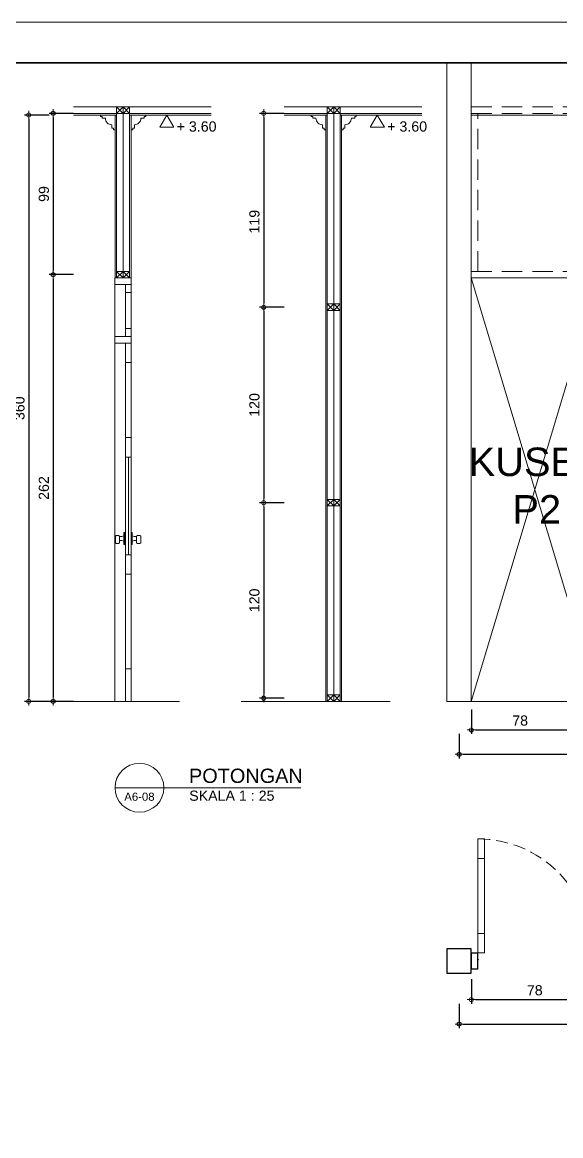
# Model space of a CAD drawing. Header units: millimetres. Extents: x -11 to 1625, y -267 to 195.
# Drawn here: x 1011.78 to 1025.01, y -239.34 to -212 of the extents above; entities that cross this region are included whole.
import ezdxf
from ezdxf.enums import TextEntityAlignment as Align

# ---------------------------------------------------------------- set-up
doc = ezdxf.new("R2010")
doc.units = ezdxf.units.MM
doc.linetypes.add('HIDDEN', pattern=[0.375, 0.25, -0.125])
for name, color, linetype, lineweight in [('ars', 11, 'Continuous', 5), ('dinding', 5, 'Continuous', 15), ('GRS KOP', 1, 'Continuous', 35), ('KOLOM', 1, 'Continuous', 30), ('kop', 7, 'Continuous', 20), ('kus', 63, 'Continuous', 15), ('lan', 7, 'Continuous', 15), ('not', 7, 'Continuous', 20), ('PARTISI', 190, 'Continuous', 9), ('pla', 213, 'Continuous', 15), ('u', 6, 'Continuous', 20)]:
    doc.layers.add(name, color=color, linetype=linetype, lineweight=lineweight)
doc.styles.add('BARU', font='complex.shx')
doc.styles.add('S', font='SIMPLEX', dxfattribs={"width": 1.1})
doc.styles.get("Standard").update_dxf_attribs({"font": 'ARIALUNI.TTF'})
doc.dimstyles.new('SK-25', dxfattribs={"dimtxt": 0.25, "dimasz": 0.1, "dimexe": 0.1, "dimexo": 0, "dimgap": 0.1, "dimtad": 1, "dimdec": 0, "dimlfac": 25, "dimzin": 12, "dimdsep": 46, "dimtxsty": 'Standard', "dimblk": 'BULAT', "dimcen": 0.1, "dimclrd": 256, "dimadec": 0, "dimazin": 3, "dimtfac": 1, "dimtdec": 0, "dimtofl": 0, "dimtmove": 0, "dimatfit": 3, "dimldrblk": 'BULAT', "dimfxl": 0, "dimtolj": 1, "dimtzin": 0, "dimarcsym": 0})

# ---------------------------------------------------------------- blocks, each defined once
blk = doc.blocks.new('kop')
at = {"layer": 'GRS KOP'}
blk.add_lwpolyline([(1, 54), (83, 54), (83, 1), (1, 1)], close=True, dxfattribs=at)
at = {"layer": 'kop', "color": 7}
blk.add_line((84, 55), (0, 55), dxfattribs=at)
at = {"layer": 'kop', "style": 'BARU', "flags": 4}
for p, height in [((73.8, 5.4), 0.35), ((80.303, 5.382), 0.25), ((73.8, 4.9), 0.35), ((80.303, 4.882), 0.25), ((73.8, 4.4), 0.35), ((80.303, 4.382), 0.25)]:
    blk.add_attdef('-', p, '', height=height, dxfattribs=at)
at = {"layer": 'kop', "flags": 4}
for tag, p in [('AR-00', (78.057, 2.648)), ('00', (81.238, 2.647))]:
    blk.add_attdef(tag, text='', height=0.35, dxfattribs=at).set_placement(p, align=Align.MIDDLE)
blk = doc.blocks.new('BULAT')
for p, q in [((-1, 0), (1, 0)), ((0, -1), (0, 1))]:
    blk.add_line(p, q)
blk.add_circle((0, 0), 0.5)
blk = doc.blocks.new('*D2212')
at = {"layer": 'Defpoints', "color": 0, "ltscale": 0.15}
for p in [(1013.035, -218.198), (1012.535, -228.678), (1013.035, -228.678)]:
    blk.add_point(p, dxfattribs=at)
at = {"layer": 'u', "color": 0, "lineweight": -2, "ltscale": 0.15}
for p, q in [((1013.035, -218.198), (1012.435, -218.198)), ((1013.035, -228.678), (1012.435, -228.678))]:
    blk.add_line(p, q, dxfattribs=at)
at = {"layer": 'u', "lineweight": -2, "ltscale": 0.15}
blk.add_line((1012.535, -218.298), (1012.535, -228.578), dxfattribs=at)
at = {"layer": 'u', "lineweight": -2, "ltscale": 0.15, "xscale": 0.1, "yscale": 0.1, "zscale": 0.1}
for p, rotation in [((1012.535, -218.198), 90), ((1012.535, -228.678), 270)]:
    blk.add_blockref('BULAT', p, dxfattribs=dict(at, rotation=rotation))
at = {"layer": 'u', "color": 0, "ltscale": 0.15, "insert": (1012.308, -223.438), "char_height": 0.25, "attachment_point": 5, "rotation": 90}
blk.add_mtext('\\A1;262', dxfattribs=at)
blk = doc.blocks.new('PEILA')
blk.add_lwpolyline([(-0.188, -0.325), (0.188, -0.325), (0, 0)], close=True)
at = {"style": 'S', "width": 1.1, "flags": 4}
blk.add_attdef('CAT', (0.265, -0.289), '', height=0.2, dxfattribs=at)
blk = doc.blocks.new('*D2213')
at = {"layer": 'Defpoints', "color": 0, "ltscale": 0.15}
for p in [(1013.035, -214.238), (1012.535, -218.198), (1013.035, -218.198)]:
    blk.add_point(p, dxfattribs=at)
at = {"layer": 'u', "color": 0, "lineweight": -2, "ltscale": 0.15}
for p, q in [((1013.035, -214.238), (1012.435, -214.238)), ((1013.035, -218.198), (1012.435, -218.198))]:
    blk.add_line(p, q, dxfattribs=at)
at = {"layer": 'u', "lineweight": -2, "ltscale": 0.15}
blk.add_line((1012.535, -214.338), (1012.535, -218.098), dxfattribs=at)
at = {"layer": 'u', "lineweight": -2, "ltscale": 0.15, "xscale": 0.1, "yscale": 0.1, "zscale": 0.1}
for p, rotation in [((1012.535, -214.238), 90), ((1012.535, -218.198), 270)]:
    blk.add_blockref('BULAT', p, dxfattribs=dict(at, rotation=rotation))
at = {"layer": 'u', "color": 0, "ltscale": 0.15, "insert": (1012.308, -216.218), "char_height": 0.25, "attachment_point": 5, "rotation": 90}
blk.add_mtext('\\A1;99', dxfattribs=at)
blk = doc.blocks.new('*D2214')
at = {"layer": 'Defpoints', "color": 0, "ltscale": 0.15}
for p in [(1018.212, -214.238), (1017.712, -218.998), (1018.212, -218.998)]:
    blk.add_point(p, dxfattribs=at)
at = {"layer": 'u', "color": 0, "lineweight": -2, "ltscale": 0.15}
for p, q in [((1018.212, -214.238), (1017.612, -214.238)), ((1018.212, -218.998), (1017.612, -218.998))]:
    blk.add_line(p, q, dxfattribs=at)
at = {"layer": 'u', "lineweight": -2, "ltscale": 0.15}
blk.add_line((1017.712, -214.338), (1017.712, -218.898), dxfattribs=at)
at = {"layer": 'u', "lineweight": -2, "ltscale": 0.15, "xscale": 0.1, "yscale": 0.1, "zscale": 0.1}
for p, rotation in [((1017.712, -214.238), 90), ((1017.712, -218.998), 270)]:
    blk.add_blockref('BULAT', p, dxfattribs=dict(at, rotation=rotation))
at = {"layer": 'u', "color": 0, "ltscale": 0.15, "insert": (1017.484, -216.898), "char_height": 0.25, "attachment_point": 5, "rotation": 90}
blk.add_mtext('\\A1;119', dxfattribs=at)
blk = doc.blocks.new('*D2215')
at = {"layer": 'Defpoints', "color": 0, "ltscale": 0.15}
for p in [(1018.212, -223.798), (1017.712, -228.598), (1018.212, -228.598)]:
    blk.add_point(p, dxfattribs=at)
at = {"layer": 'u', "color": 0, "lineweight": -2, "ltscale": 0.15}
for p, q in [((1018.212, -223.798), (1017.612, -223.798)), ((1018.212, -228.598), (1017.612, -228.598))]:
    blk.add_line(p, q, dxfattribs=at)
at = {"layer": 'u', "lineweight": -2, "ltscale": 0.15}
blk.add_line((1017.712, -223.898), (1017.712, -228.498), dxfattribs=at)
at = {"layer": 'u', "lineweight": -2, "ltscale": 0.15, "xscale": 0.1, "yscale": 0.1, "zscale": 0.1}
for p, rotation in [((1017.712, -223.798), 90), ((1017.712, -228.598), 270)]:
    blk.add_blockref('BULAT', p, dxfattribs=dict(at, rotation=rotation))
at = {"layer": 'u', "color": 0, "ltscale": 0.15, "insert": (1017.484, -226.198), "char_height": 0.25, "attachment_point": 5, "rotation": 90}
blk.add_mtext('\\A1;120', dxfattribs=at)
blk = doc.blocks.new('*D2216')
at = {"layer": 'Defpoints', "color": 0, "ltscale": 0.15}
for p in [(1018.212, -218.998), (1017.712, -223.798), (1018.212, -223.798)]:
    blk.add_point(p, dxfattribs=at)
at = {"layer": 'u', "color": 0, "lineweight": -2, "ltscale": 0.15}
for p, q in [((1018.212, -218.998), (1017.612, -218.998)), ((1018.212, -223.798), (1017.612, -223.798))]:
    blk.add_line(p, q, dxfattribs=at)
at = {"layer": 'u', "lineweight": -2, "ltscale": 0.15}
blk.add_line((1017.712, -219.098), (1017.712, -223.698), dxfattribs=at)
at = {"layer": 'u', "lineweight": -2, "ltscale": 0.15, "xscale": 0.1, "yscale": 0.1, "zscale": 0.1}
for p, rotation in [((1017.712, -218.998), 90), ((1017.712, -223.798), 270)]:
    blk.add_blockref('BULAT', p, dxfattribs=dict(at, rotation=rotation))
at = {"layer": 'u', "color": 0, "ltscale": 0.15, "insert": (1017.484, -221.398), "char_height": 0.25, "attachment_point": 5, "rotation": 90}
blk.add_mtext('\\A1;120', dxfattribs=at)
blk = doc.blocks.new('Ndtpd')
blk.add_line((0.747, 0), (-0.747, 0))
blk.add_circle((0, 0), 0.747)
at = {"flags": 4}
for tag, height, p in [('NO', 0.5, (0, 0.148)), ('NOLBR', 0.3, (0, -0.398))]:
    blk.add_attdef(tag, text='', height=height, dxfattribs=at).set_placement(p, align=Align.CENTER)
for tag, p, height in [('NDTPD', (1.516, 0.148), 0.5), ('SKALA', (1.523, -0.398), 0.3)]:
    blk.add_attdef(tag, p, '', height=height, dxfattribs=at)
blk = doc.blocks.new('KP')
at = {"layer": 'KOLOM'}
blk.add_lwpolyline([(0.075, -0.075), (-0.075, -0.075), (-0.075, 0.075), (0.075, 0.075), (0.075, -0.075)], dxfattribs=at)
blk = doc.blocks.new('P 70')
at = {"linetype": 'HIDDEN', "ltscale": 0.3}
blk.add_lwpolyline([(-0.74, 0.1, -0.414214), (-0.04, 0.8, -1.303225)], format="xyb", dxfattribs=at)
for points in [[(-0.04, 0.8), (-0.08, 0.8), (-0.08, 0.68), (-0.04, 0.68)], [(-0.04, 0.68), (-0.08, 0.68), (-0.08, 0.22), (-0.04, 0.22)], [(-0.04, 0.1), (-0.08, 0.1), (-0.08, 0.22), (-0.04, 0.22)], [(-0.7351, 0.06), (-0.74, 0.06), (-0.74, 0.0615), (-0.74, 0.1), (-0.78, 0.1), (-0.78, 0), (-0.74, 0), (-0.74, 0.0565), (-0.7351, 0.0583)], [(-0.742, 0.002), (-0.778, 0.002), (-0.778, 0.098), (-0.742, 0.098)], [(-0.0449, 0.06), (-0.04, 0.06), (-0.04, 0.0615), (-0.04, 0.1), (0, 0.1), (0, 0), (-0.04, 0), (-0.04, 0.0565), (-0.0449, 0.0583)], [(-0.038, 0.002), (-0.002, 0.002), (-0.002, 0.098), (-0.038, 0.098)]]:
    blk.add_lwpolyline(points, close=True)
blk = doc.blocks.new('*D2228')
at = {"layer": 'Defpoints', "color": 0, "ltscale": 0.15}
for p in [(1022.516, -236.102), (1058.516, -236.102), (1058.516, -236.602)]:
    blk.add_point(p, dxfattribs=at)
at = {"layer": 'u', "color": 0, "lineweight": -2, "ltscale": 0.15}
for p, q in [((1022.516, -236.102), (1022.516, -236.702)), ((1058.516, -236.102), (1058.516, -236.702))]:
    blk.add_line(p, q, dxfattribs=at)
at = {"layer": 'u', "lineweight": -2, "ltscale": 0.15}
blk.add_line((1022.616, -236.602), (1058.416, -236.602), dxfattribs=at)
at = {"layer": 'u', "lineweight": -2, "ltscale": 0.15, "xscale": 0.1, "yscale": 0.1, "zscale": 0.1, "rotation": 180}
blk.add_blockref('BULAT', (1022.516, -236.602), dxfattribs=at)
at = {"layer": 'u', "lineweight": -2, "ltscale": 0.15, "xscale": 0.1, "yscale": 0.1, "zscale": 0.1}
blk.add_blockref('BULAT', (1058.516, -236.602), dxfattribs=at)
at = {"layer": 'u', "color": 0, "ltscale": 0.15, "insert": (1040.516, -236.374), "char_height": 0.25, "attachment_point": 5}
blk.add_mtext('\\A1;900', dxfattribs=at)
blk = doc.blocks.new('*D2231')
at = {"layer": 'Defpoints', "color": 0, "ltscale": 0.15}
for p in [(1022.816, -235.502), (1025.936, -235.502), (1025.936, -236.002)]:
    blk.add_point(p, dxfattribs=at)
at = {"layer": 'u', "color": 0, "lineweight": -2, "ltscale": 0.15}
for p, q in [((1022.816, -235.502), (1022.816, -236.102)), ((1025.936, -235.502), (1025.936, -236.102))]:
    blk.add_line(p, q, dxfattribs=at)
at = {"layer": 'u', "lineweight": -2, "ltscale": 0.15}
blk.add_line((1022.916, -236.002), (1025.836, -236.002), dxfattribs=at)
at = {"layer": 'u', "lineweight": -2, "ltscale": 0.15, "xscale": 0.1, "yscale": 0.1, "zscale": 0.1, "rotation": 180}
blk.add_blockref('BULAT', (1022.816, -236.002), dxfattribs=at)
at = {"layer": 'u', "lineweight": -2, "ltscale": 0.15, "xscale": 0.1, "yscale": 0.1, "zscale": 0.1}
blk.add_blockref('BULAT', (1025.936, -236.002), dxfattribs=at)
at = {"layer": 'u', "color": 0, "ltscale": 0.15, "insert": (1024.376, -235.774), "char_height": 0.25, "attachment_point": 5}
blk.add_mtext('\\A1;78', dxfattribs=at)
blk = doc.blocks.new('*D2343')
at = {"layer": 'Defpoints', "color": 0, "ltscale": 0.15}
for p in [(1022.516, -229.478), (1058.516, -229.478), (1058.516, -229.978)]:
    blk.add_point(p, dxfattribs=at)
at = {"layer": 'u', "color": 0, "lineweight": -2, "ltscale": 0.15}
for p, q in [((1022.516, -229.478), (1022.516, -230.078)), ((1058.516, -229.478), (1058.516, -230.078))]:
    blk.add_line(p, q, dxfattribs=at)
at = {"layer": 'u', "lineweight": -2, "ltscale": 0.15}
blk.add_line((1022.616, -229.978), (1058.416, -229.978), dxfattribs=at)
at = {"layer": 'u', "lineweight": -2, "ltscale": 0.15, "xscale": 0.1, "yscale": 0.1, "zscale": 0.1, "rotation": 180}
blk.add_blockref('BULAT', (1022.516, -229.978), dxfattribs=at)
at = {"layer": 'u', "lineweight": -2, "ltscale": 0.15, "xscale": 0.1, "yscale": 0.1, "zscale": 0.1}
blk.add_blockref('BULAT', (1058.516, -229.978), dxfattribs=at)
at = {"layer": 'u', "color": 0, "ltscale": 0.15, "insert": (1040.516, -229.75), "char_height": 0.25, "attachment_point": 5}
blk.add_mtext('\\A1;900', dxfattribs=at)
blk = doc.blocks.new('*D2346')
at = {"layer": 'Defpoints', "color": 0, "ltscale": 0.15}
for p in [(1022.816, -228.878), (1025.936, -228.878), (1025.936, -229.378)]:
    blk.add_point(p, dxfattribs=at)
at = {"layer": 'u', "color": 0, "lineweight": -2, "ltscale": 0.15}
for p, q in [((1022.816, -228.878), (1022.816, -229.478)), ((1025.936, -228.878), (1025.936, -229.478))]:
    blk.add_line(p, q, dxfattribs=at)
at = {"layer": 'u', "lineweight": -2, "ltscale": 0.15}
blk.add_line((1022.916, -229.378), (1025.836, -229.378), dxfattribs=at)
at = {"layer": 'u', "lineweight": -2, "ltscale": 0.15, "xscale": 0.1, "yscale": 0.1, "zscale": 0.1, "rotation": 180}
blk.add_blockref('BULAT', (1022.816, -229.378), dxfattribs=at)
at = {"layer": 'u', "lineweight": -2, "ltscale": 0.15, "xscale": 0.1, "yscale": 0.1, "zscale": 0.1}
blk.add_blockref('BULAT', (1025.936, -229.378), dxfattribs=at)
at = {"layer": 'u', "color": 0, "ltscale": 0.15, "insert": (1024.016, -229.15), "char_height": 0.25, "attachment_point": 5}
blk.add_mtext('\\A1;78', dxfattribs=at)
blk = doc.blocks.new('*D2434')
at = {"layer": 'Defpoints', "color": 0, "ltscale": 0.15}
for p in [(1012.435, -214.278), (1011.935, -228.678), (1012.435, -228.678)]:
    blk.add_point(p, dxfattribs=at)
at = {"layer": 'u', "color": 0, "lineweight": -2, "ltscale": 0.15}
for p, q in [((1012.435, -214.278), (1011.835, -214.278)), ((1012.435, -228.678), (1011.835, -228.678))]:
    blk.add_line(p, q, dxfattribs=at)
at = {"layer": 'u', "lineweight": -2, "ltscale": 0.15}
blk.add_line((1011.935, -214.378), (1011.935, -228.578), dxfattribs=at)
at = {"layer": 'u', "lineweight": -2, "ltscale": 0.15, "xscale": 0.1, "yscale": 0.1, "zscale": 0.1}
for p, rotation in [((1011.935, -214.278), 90), ((1011.935, -228.678), 270)]:
    blk.add_blockref('BULAT', p, dxfattribs=dict(at, rotation=rotation))
at = {"layer": 'u', "color": 0, "ltscale": 0.15, "insert": (1011.708, -221.478), "char_height": 0.25, "attachment_point": 5, "rotation": 90}
blk.add_mtext('\\A1;360', dxfattribs=at)

msp = doc.modelspace()

# ---------------------------------------------------------------- linework, layer by layer
at = {"layer": 'ars'}
for p, q in [((1014.095625, -214.2375377), (1014.255625, -214.0775377)), ((1014.095625, -214.0775377), (1014.255625, -214.2375377)), ((1014.255625, -214.0775377), (1014.415625, -214.2375377)), ((1014.255625, -214.2375377), (1014.415625, -214.0775377)), ((1019.2719043, -214.2375377), (1019.4319043, -214.0775377)), ((1019.2719043, -214.0775377), (1019.4319043, -214.2375377)), ((1019.4319043, -214.0775377), (1019.5919043, -214.2375377)), ((1019.4319043, -214.2375377), (1019.5919043, -214.0775377)), ((1014.095625, -214.2775377), (1013.0352589, -214.2775377)), ((1014.059625, -218.2775377), (1014.059625, -214.2775377)), ((1014.415625, -214.2775377), (1016.4220023, -214.2775377)), ((1014.451625, -218.2775377), (1014.451625, -214.2775377)), ((1019.2719043, -214.2775377), (1018.2115382, -214.2775377)), ((1019.2359043, -228.6775377), (1019.2359043, -214.2775377)), ((1019.5919043, -214.2775377), (1021.5982817, -214.2775377)), ((1019.6279043, -228.6775377), (1019.6279043, -214.2775377)), ((1022.8156795, -214.2775377), (1058.2156795, -214.2775377)), ((1014.095625, -218.2775377), (1014.255625, -218.1175377)), ((1014.095625, -218.1175377), (1014.255625, -218.2775377)), ((1014.255625, -218.1175377), (1014.415625, -218.2775377)), ((1014.255625, -218.2775377), (1014.415625, -218.1175377)), ((1019.2719043, -219.0775377), (1019.4319043, -218.9175377)), ((1019.2719043, -218.9175377), (1019.4319043, -219.0775377)), ((1019.4319043, -218.9175377), (1019.5919043, -219.0775377)), ((1019.4319043, -219.0775377), (1019.5919043, -218.9175377)), ((1019.2719043, -223.8775377), (1019.4319043, -223.7175377)), ((1019.2719043, -223.7175377), (1019.4319043, -223.8775377)), ((1019.4319043, -223.7175377), (1019.5919043, -223.8775377)), ((1019.4319043, -223.8775377), (1019.5919043, -223.7175377)), ((1019.2719043, -228.6775377), (1019.4319043, -228.5175377)), ((1019.2719043, -228.5175377), (1019.4319043, -228.6775377)), ((1019.4319043, -228.5175377), (1019.5919043, -228.6775377)), ((1019.4319043, -228.6775377), (1019.5919043, -228.5175377))]:
    msp.add_line(p, q, dxfattribs=at)
for points in [[(1014.0643918, -224.6184855), (1014.0643918, -224.7856126)], [(1014.1643918, -224.6184855), (1014.1643918, -224.7856126)], [(1014.1781697, -224.6305928), (1014.1643918, -224.6305928)], [(1014.1781697, -224.7244827), (1014.1643918, -224.7244827)], [(1014.5730802, -224.6305928), (1014.5868581, -224.6305928)], [(1014.5730802, -224.7244827), (1014.5868581, -224.7244827)], [(1014.5868581, -224.6184855), (1014.5868581, -224.7856126)], [(1014.6868581, -224.6184855), (1014.6868581, -224.7856126)]]:
    msp.add_lwpolyline(points, dxfattribs=at)
for points in [[(1014.295625, -224.5275377), (1014.2726177, -224.5275377), (1014.2726177, -224.8275377), (1014.295625, -224.8275377)], [(1014.455625, -224.5275377), (1014.4786322, -224.5275377), (1014.4786322, -224.8275377), (1014.455625, -224.8275377)]]:
    msp.add_lwpolyline(points, close=True, dxfattribs=at)
for centre, radius, start, end in [((1014.1143918, -224.6784543), 0.0780785, 50.17975461, 129.82024539), ((1014.1733373, -224.3320195), 0.2986124, 269.07273269, 289.4189203), ((1014.1733373, -225.023056), 0.2986124, 70.5810797, 90.92726731), ((1014.5779126, -224.3320195), 0.2986124, 250.5810797, 270.92726731), ((1014.5779126, -225.023056), 0.2986124, 89.07273269, 109.4189203), ((1014.6368581, -224.6784543), 0.0780785, 50.17975461, 129.82024539), ((1014.1143918, -224.7256439), 0.0780785, 230.17975461, 309.82024539), ((1014.6368581, -224.7256439), 0.0780785, 230.17975461, 309.82024539)]:
    msp.add_arc(centre, radius, start, end, dxfattribs=at)
at = {"layer": 'dinding'}
for p, q in [((1022.2156795, -228.6775377), (1022.2156795, -213)), ((1022.8156795, -228.6775377), (1022.8156795, -213))]:
    msp.add_line(p, q, dxfattribs=at)
at = {"layer": 'kus'}
for p, q in [((1014.055625, -218.4375377), (1014.055625, -228.6775377)), ((1014.315625, -218.4375377), (1014.315625, -219.7175377)), ((1014.455625, -218.4375377), (1014.455625, -228.6775377)), ((1022.8156795, -218.2775377), (1025.9356795, -218.2775377)), ((1025.9356795, -218.2775377), (1022.8156795, -228.6775377)), ((1022.8156795, -218.2775377), (1025.9356795, -228.6775377)), ((1014.315625, -218.6375377), (1014.455625, -218.6375377)), ((1014.315625, -219.5175377), (1014.455625, -219.5175377)), ((1014.455625, -219.7175377), (1014.055625, -219.7175377)), ((1014.455625, -219.8775377), (1014.055625, -219.8775377)), ((1014.315625, -219.8775377), (1014.315625, -228.6775377)), ((1014.455625, -220.3575377), (1014.315625, -220.3575377)), ((1014.315625, -222.1975377), (1014.455625, -222.1975377)), ((1014.315625, -222.6775377), (1014.455625, -222.6775377)), ((1014.385625, -225.0775377), (1014.385625, -222.6775377)), ((1014.315625, -225.0775377), (1014.455625, -225.0775377)), ((1014.315625, -225.5575377), (1014.455625, -225.5575377)), ((1014.455625, -227.8775377), (1014.315625, -227.8775377))]:
    msp.add_line(p, q, dxfattribs=at)
msp.add_lwpolyline([(1014.055625, -218.4375377), (1014.455625, -218.4375377), (1014.455625, -218.2775377), (1014.055625, -218.2775377)], close=True, dxfattribs=at)
at = {"layer": 'lan'}
for p, q in [((1011.9852476, -228.6775377), (1015.6431059, -228.6775377)), ((1017.161527, -228.6775377), (1020.8193853, -228.6775377)), ((1022.2156795, -228.6775377), (1058.8156795, -228.6775377))]:
    msp.add_line(p, q, dxfattribs=at)
for points in [[(1013.739625, -214.3575377), (1013.739625, -214.3175377), (1013.699625, -214.3175377), (1013.699625, -214.2775377), (1014.059625, -214.2775377), (1014.059625, -214.6375377), (1014.019625, -214.6375377), (1014.019625, -214.5975377), (1013.979625, -214.5975377), (1013.979625, -214.5175377, -0.4142135624), (1013.819625, -214.3575377)], [(1014.771625, -214.3575377), (1014.771625, -214.3175377), (1014.811625, -214.3175377), (1014.811625, -214.2775377), (1014.451625, -214.2775377), (1014.451625, -214.6375377), (1014.491625, -214.6375377), (1014.491625, -214.5975377), (1014.531625, -214.5975377), (1014.531625, -214.5175377, 0.4142135624), (1014.691625, -214.3575377)], [(1018.9159043, -214.3575377), (1018.9159043, -214.3175377), (1018.8759043, -214.3175377), (1018.8759043, -214.2775377), (1019.2359043, -214.2775377), (1019.2359043, -214.6375377), (1019.1959043, -214.6375377), (1019.1959043, -214.5975377), (1019.1559043, -214.5975377), (1019.1559043, -214.5175377, -0.4142135624), (1018.9959043, -214.3575377)], [(1019.9479043, -214.3575377), (1019.9479043, -214.3175377), (1019.9879043, -214.3175377), (1019.9879043, -214.2775377), (1019.6279043, -214.2775377), (1019.6279043, -214.6375377), (1019.6679043, -214.6375377), (1019.6679043, -214.5975377), (1019.7079043, -214.5975377), (1019.7079043, -214.5175377, 0.4142135624), (1019.8679043, -214.3575377)]]:
    msp.add_lwpolyline(points, format="xyb", close=True, dxfattribs=at)
at = {"layer": 'not'}
msp.add_line((1015.2566023, -230.7986673), (1018.6260668, -230.7986673), dxfattribs=at)
at = {"layer": 'PARTISI'}
for p, q in [((1014.095625, -218.2775377), (1014.095625, -214.0775377)), ((1014.095625, -214.0775377), (1014.415625, -214.0775377)), ((1014.255625, -218.2775377), (1014.255625, -214.0775377)), ((1014.415625, -218.2775377), (1014.415625, -214.0775377)), ((1019.2719043, -228.6775377), (1019.2719043, -214.0775377)), ((1019.2719043, -214.0775377), (1019.5919043, -214.0775377)), ((1019.4319043, -228.6775377), (1019.4319043, -214.0775377)), ((1019.5919043, -228.6775377), (1019.5919043, -214.0775377)), ((1014.095625, -218.1175377), (1014.415625, -218.1175377)), ((1019.2719043, -218.9175377), (1019.5919043, -218.9175377)), ((1019.2719043, -219.0775377), (1019.5919043, -219.0775377)), ((1019.2719043, -223.7175377), (1019.5919043, -223.7175377)), ((1019.2719043, -223.8775377), (1019.5919043, -223.8775377)), ((1019.2719043, -228.5175377), (1019.5919043, -228.5175377))]:
    msp.add_line(p, q, dxfattribs=at)
at = {"layer": 'PARTISI', "linetype": 'HIDDEN', "ltscale": 2}
for p, q in [((1022.8156795, -214.0775377), (1058.2156795, -214.0775377)), ((1022.8156795, -214.2375377), (1058.2156795, -214.2375377)), ((1022.9756795, -218.1175377), (1022.9756795, -214.2375377)), ((1022.8156795, -218.1175377), (1025.9356795, -218.1175377))]:
    msp.add_line(p, q, dxfattribs=at)
at = {"layer": 'pla'}
for p, q in [((1013.0352589, -214.0775377), (1016.4220023, -214.0775377)), ((1018.2115382, -214.0775377), (1021.5982817, -214.0775377)), ((1013.0352589, -214.2375377), (1016.4220023, -214.2375377)), ((1018.2115382, -214.2375377), (1021.5982817, -214.2375377))]:
    msp.add_line(p, q, dxfattribs=at)

# ---------------------------------------------------------------- block references
at = {"layer": 'KOLOM', "xscale": -4, "yscale": 4, "zscale": 4}
msp.add_blockref('KP', (1022.5156795, -235.0559462), dxfattribs=at)
at = {"layer": 'kop'}
msp.add_blockref('kop', (995.2141622, -267), dxfattribs=at)
at = {"layer": 'kus', "xscale": -4, "yscale": 4, "zscale": 4}
msp.add_blockref('P 70', (1022.8156795, -235.2559462), dxfattribs=at)
at = {"layer": 'not'}
ref = msp.add_blockref('PEILA', (1015.3282133, -214.2775377), dxfattribs=dict(at, xscale=0.9237604307034012, yscale=0.9237604307034012, zscale=0.9237604307034012))
ref.add_attrib('CAT', '+ 3.60', (1015.5715586, -214.6840896), dxfattribs={"layer": '0', "height": 0.25, "flags": 4})
ref = msp.add_blockref('PEILA', (1020.5044926, -214.2775377), dxfattribs=dict(at, xscale=0.9237604307034012, yscale=0.9237604307034012, zscale=0.9237604307034012))
ref.add_attrib('CAT', '+ 3.60', (1020.747838, -214.6840896), dxfattribs={"layer": '0', "height": 0.25, "flags": 4})
ref = msp.add_blockref('Ndtpd', (1014.6566023, -230.7986673), dxfattribs=dict(at, xscale=0.803212851405533, yscale=0.803212851405533, zscale=0.803212851405533))
ref.add_attrib('NDTPD', 'POTONGAN', (1015.8742869, -230.6801415), dxfattribs={"layer": '0', "height": 0.35, "flags": 4})
ref.add_attrib('NOLBR', 'A6-08', dxfattribs={"layer": '0', "height": 0.2, "flags": 4}).set_placement((1014.6562751, -231.1186372), align=Align.CENTER)
ref.add_attrib('SKALA', 'SKALA 1 : 25', (1015.880087, -231.1186372), dxfattribs={"layer": '0', "height": 0.25, "flags": 4})

# ---------------------------------------------------------------- texts
at = {"layer": 'not', "insert": (1022.7282188, -222.4446409), "char_height": 0.7, "attachment_point": 1}
msp.add_mtext_dynamic_manual_height_columns('\\pi0.023545;KUSEN \\P\\pi1.0979;P2', width=3.266325282, gutter_width=4.3707989, heights=[0], dxfattribs=at)

# ---------------------------------------------------------------- dimensions: what is measured, and where the dimension line sits
at = {"layer": 'u', "ltscale": 0.15}
for base, p1, p2, picture, middle in [((1011.9352589, -228.6775377), (1012.4352589, -214.2775377), (1012.4352589, -228.6775377), '*D2434', (1011.9352589, -221.4775377)), ((1012.5352589, -218.1975377), (1013.0352589, -214.2375377), (1013.0352589, -218.1975377), '*D2213', (1012.5352589, -216.2175377)), ((1017.7115382, -218.9975377), (1018.2115382, -214.2375377), (1018.2115382, -218.9975377), '*D2214', (1017.7115382, -216.8975377)), ((1012.5352589, -228.6775377), (1013.0352589, -218.1975377), (1013.0352589, -228.6775377), '*D2212', (1012.5352589, -223.4375377)), ((1017.7115382, -223.7975377), (1018.2115382, -218.9975377), (1018.2115382, -223.7975377), '*D2216', (1017.7115382, -221.3975377)), ((1017.7115382, -228.5975377), (1018.2115382, -223.7975377), (1018.2115382, -228.5975377), '*D2215', (1017.7115382, -226.1975377))]:
    dim = msp.add_linear_dim(base=base, p1=p1, p2=p2, angle=270, dimstyle='SK-25', dxfattribs=at)
    dim.commit()
    dim.dimension.update_dxf_attribs({"geometry": picture, "text_midpoint": middle, "dimtype": 160})
for base, p1, p2, picture, middle in [((1025.9356795, -229.3775377), (1022.8156795, -228.8775377), (1025.9356795, -228.8775377), '*D2346', (1024.0156795, -229.3775377)), ((1058.5156795, -229.9775377), (1022.5156795, -229.4775377), (1058.5156795, -229.4775377), '*D2343', (1040.5156795, -229.9775377)), ((1025.9356795, -236.0019462), (1022.8156795, -235.5019462), (1025.9356795, -235.5019462), '*D2231', (1024.3756795, -236.0019462)), ((1058.5156795, -236.6019462), (1022.5156795, -236.1019462), (1058.5156795, -236.1019462), '*D2228', (1040.5156795, -236.6019462))]:
    dim = msp.add_linear_dim(base=base, p1=p1, p2=p2, dimstyle='SK-25', dxfattribs=at)
    dim.commit()
    dim.dimension.update_dxf_attribs({"geometry": picture, "text_midpoint": middle, "dimtype": 160})

doc.saveas('drawing.dxf')
